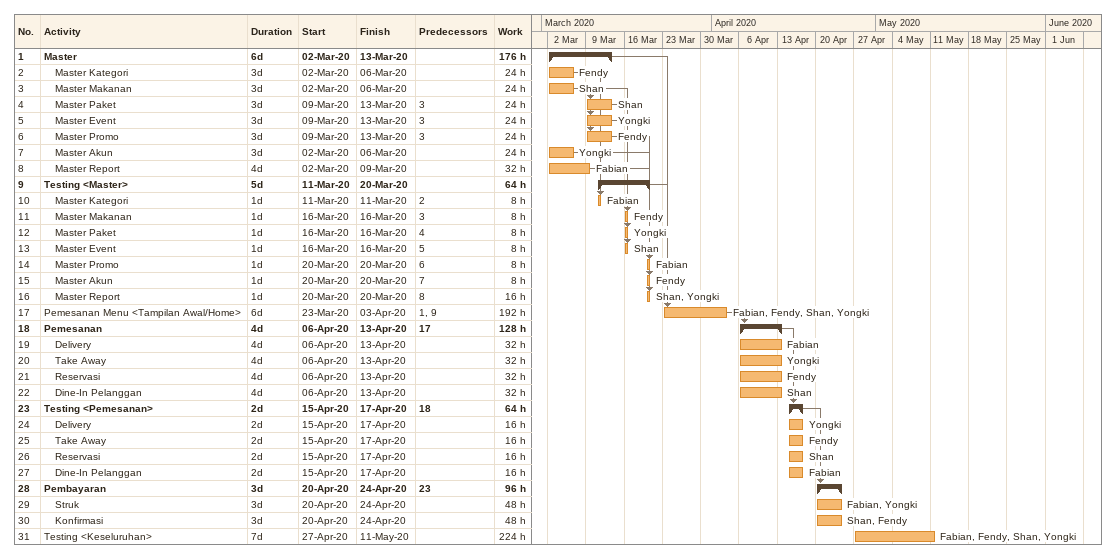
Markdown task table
| ID | Level | Task | Duration | Start | Finish | Predecessors | Resources | Work (h) |
|---|---|---|---|---|---|---|---|---|
| 1 | 1 | **Master** | 6d | 2020-03-02 | 2020-03-13 |  |  | 176 |
| 2 | 2 | Master Kategori | 3d | 2020-03-02 | 2020-03-06 |  | Fendy | 24 |
| 3 | 2 | Master Makanan | 3d | 2020-03-02 | 2020-03-06 |  | Shan | 24 |
| 4 | 2 | Master Paket | 3d | 2020-03-09 | 2020-03-13 | 3 | Shan | 24 |
| 5 | 2 | Master Event | 3d | 2020-03-09 | 2020-03-13 | 3 | Yongki | 24 |
| 6 | 2 | Master Promo | 3d | 2020-03-09 | 2020-03-13 | 3 | Fendy | 24 |
| 7 | 2 | Master Akun | 3d | 2020-03-02 | 2020-03-06 |  | Yongki | 24 |
| 8 | 2 | Master Report | 4d | 2020-03-02 | 2020-03-09 |  | Fabian | 32 |
| 9 | 1 | **Testing <Master>** | 5d | 2020-03-11 | 2020-03-20 |  |  | 64 |
| 10 | 2 | Master Kategori | 1d | 2020-03-11 | 2020-03-11 | 2 | Fabian | 8 |
| 11 | 2 | Master Makanan | 1d | 2020-03-16 | 2020-03-16 | 3 | Fendy | 8 |
| 12 | 2 | Master Paket | 1d | 2020-03-16 | 2020-03-16 | 4 | Yongki | 8 |
| 13 | 2 | Master Event | 1d | 2020-03-16 | 2020-03-16 | 5 | Shan | 8 |
| 14 | 2 | Master Promo | 1d | 2020-03-20 | 2020-03-20 | 6 | Fabian | 8 |
| 15 | 2 | Master Akun | 1d | 2020-03-20 | 2020-03-20 | 7 | Fendy | 8 |
| 16 | 2 | Master Report | 1d | 2020-03-20 | 2020-03-20 | 8 | Shan, Yongki | 16 |
| 17 | 1 | Pemesanan Menu <Tampilan Awal/Home> | 6d | 2020-03-23 | 2020-04-03 | 1, 9 | Fabian, Fendy, Shan, Yongki | 192 |
| 18 | 1 | **Pemesanan** | 4d | 2020-04-06 | 2020-04-13 | 17 |  | 128 |
| 19 | 2 | Delivery | 4d | 2020-04-06 | 2020-04-13 |  | Fabian | 32 |
| 20 | 2 | Take Away | 4d | 2020-04-06 | 2020-04-13 |  | Yongki | 32 |
| 21 | 2 | Reservasi | 4d | 2020-04-06 | 2020-04-13 |  | Fendy | 32 |
| 22 | 2 | Dine-In Pelanggan | 4d | 2020-04-06 | 2020-04-13 |  | Shan | 32 |
| 23 | 1 | **Testing <Pemesanan>** | 2d | 2020-04-15 | 2020-04-17 | 18 |  | 64 |
| 24 | 2 | Delivery | 2d | 2020-04-15 | 2020-04-17 |  | Yongki | 16 |
| 25 | 2 | Take Away | 2d | 2020-04-15 | 2020-04-17 |  | Fendy | 16 |
| 26 | 2 | Reservasi | 2d | 2020-04-15 | 2020-04-17 |  | Shan | 16 |
| 27 | 2 | Dine-In Pelanggan | 2d | 2020-04-15 | 2020-04-17 |  | Fabian | 16 |
| 28 | 1 | **Pembayaran** | 3d | 2020-04-20 | 2020-04-24 | 23 |  | 96 |
| 29 | 2 | Struk | 3d | 2020-04-20 | 2020-04-24 |  | Fabian, Yongki | 48 |
| 30 | 2 | Konfirmasi | 3d | 2020-04-20 | 2020-04-24 |  | Shan, Fendy | 48 |
| 31 | 1 | Testing <Keseluruhan> | 7d | 2020-04-27 | 2020-05-11 |  | Fabian, Fendy, Shan, Yongki | 224 |
